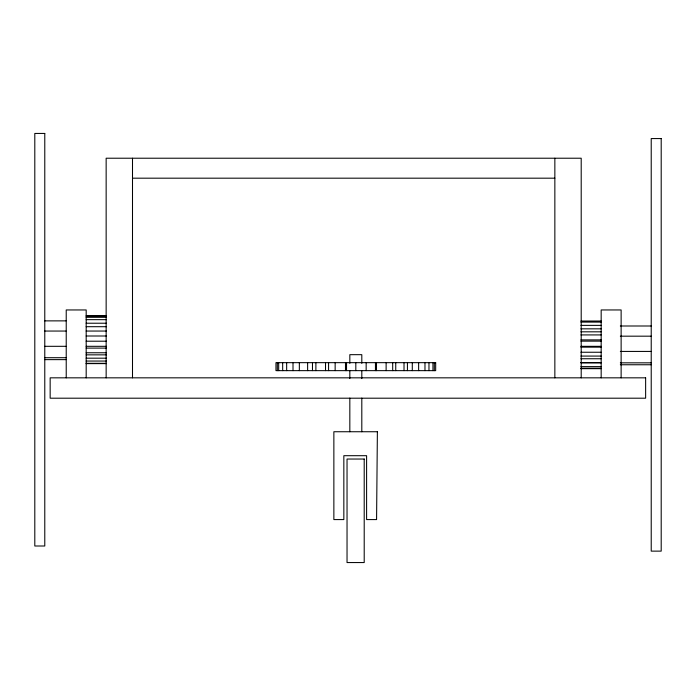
<?xml version="1.0" encoding="UTF-8"?>
<svg xmlns="http://www.w3.org/2000/svg" width="696" height="696" viewBox="0 0 696 696"><rect width="100%" height="100%" fill="white"/><g stroke="black" fill="none" stroke-linecap="round" stroke-linejoin="round"><path stroke-width="1.04" d="M132.501 178.185L554.851 178.185M86.182 315.827L106.479 315.827M86.182 316.123L106.479 316.123M86.182 317.306L106.479 317.306M86.182 319.655L106.479 319.655M44.779 320.873L66.016 320.873M580.942 321.03L601.17 321.03M580.942 322.091L601.17 322.091M86.182 323.222L106.479 323.222M580.942 325.371L601.17 325.371M620.336 325.998L651.221 325.998M86.182 326.694L106.479 326.694M580.942 328.834L601.17 328.834M44.779 331.052L66.016 331.052M86.182 331.052L106.479 331.052M580.942 331.818L601.17 331.818M580.942 334.924L601.17 334.924M86.182 336.003L106.479 336.003M620.336 336.177L651.221 336.177M580.942 339.874L601.17 339.874M86.182 341.205L106.479 341.205M580.942 341.127L601.17 341.127M44.779 346.312L66.016 346.312M86.182 346.312L106.479 346.312M580.942 346.33L601.17 346.33M580.942 347.147L601.17 347.147M86.182 348.104L106.479 348.104M620.336 351.428L651.221 351.428M580.942 352.246L601.17 352.246M86.182 352.759L106.479 352.759M86.182 354.847L106.479 354.847M580.942 356.082L601.17 356.082M44.779 357.709L66.016 357.709M86.182 358.188L106.479 358.188M580.942 358.745L601.17 358.745M44.779 359.632L66.016 359.632M86.182 361.05L106.479 361.05M580.942 362.633L601.17 362.633M580.942 362.834L601.17 362.834M620.336 362.834L651.221 362.834M86.182 363.321L106.479 363.321M86.182 363.616L106.479 363.616M620.336 364.756L651.221 364.756M580.942 366.627L601.17 366.627M580.942 368.254L601.17 368.254M580.942 368.663L601.17 368.663M621.128 377.832L621.128 309.955L601.17 309.955L601.17 377.832M581.203 377.832L581.203 158.218L106.149 158.218L106.149 377.832M554.851 158.218L554.851 377.832M434.321 362.66L434.321 370.646M432.955 362.66L432.955 370.646M428.971 362.66L428.971 370.646M424.978 362.66L424.978 370.646M418.644 362.66L418.635 370.646M412.293 362.66L412.293 370.646M407.43 362.66L407.43 370.646M404.019 362.66L404.019 370.646M395.746 362.66L395.746 370.646M392.692 362.66L392.692 370.646M386.123 362.66L386.123 370.646M376.493 362.66L376.493 370.646M375.449 362.66L375.449 370.646M366.157 362.66L366.157 370.646M361.807 363.356L361.807 354.673L349.827 354.673L349.827 363.356M361.807 370.959L361.807 378.554M361.807 398.095L361.807 431.738M355.821 362.66L355.821 370.646M349.827 370.959L349.827 378.554M349.827 398.095L349.827 431.738M346.53 362.66L346.53 370.646M345.486 362.66L345.486 370.646M335.15 362.66L335.15 370.646M328.573 362.66L328.573 370.646M325.519 362.66L325.519 370.646M315.888 362.66L315.888 370.646M312.478 362.66L312.478 370.646M307.623 362.66L307.623 370.646M299.341 362.66L299.35 370.646M293.007 362.66L293.007 370.646M286.656 362.66L286.656 370.646M282.672 362.66L282.672 370.646M278.678 362.66L278.678 370.646M277.321 362.66L277.321 370.646M132.501 158.218L132.501 377.832M86.182 377.832L86.182 309.955L66.224 309.955L66.224 377.832M377.38 431.738L376.579 519.581L366.601 519.581L366.601 455.697L343.841 455.697L343.841 519.581L333.863 519.581L333.863 431.738L377.38 431.738M44.779 133.441L34.8 133.441L34.8 546.003L44.779 546.003L44.779 133.441M661.2 138.565L651.221 138.565L651.221 551.128L661.2 551.128L661.2 138.565M435.679 362.66L275.964 362.66L275.964 370.646L435.679 370.646L435.679 362.66M645.636 377.832L50.155 377.832L50.155 398.199L645.636 398.199L645.636 377.832M364.208 459.038L347.034 459.038L347.034 562.559L364.208 562.559L364.208 459.038"/></g></svg>
